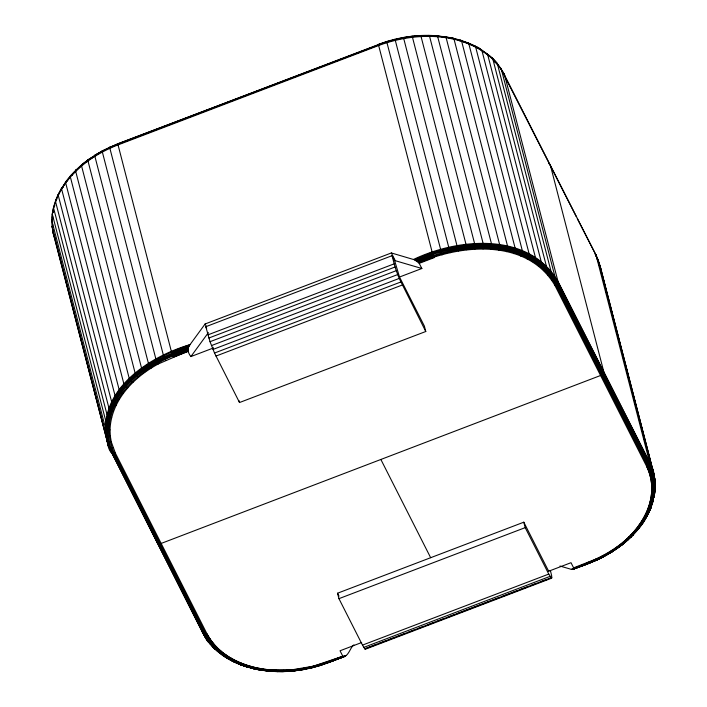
<?xml version="1.0" encoding="UTF-8"?>
<svg xmlns="http://www.w3.org/2000/svg" width="707" height="707" viewBox="0 0 707 707"><rect width="100%" height="100%" fill="white"/><g stroke="black" fill="none" stroke-linecap="round" stroke-linejoin="round"><path stroke-width="1.06" d="M559.953 566.042L571.344 569.347L573.297 569.285L573.784 568.295C600.278 558.654 627.524 544.973 642.539 519.937C652.446 504.082 655.371 483.128 646.525 466.152L554.951 285.504C527.608 238.639 462.042 243.942 418.942 262.863L414.408 259.769L391.36 252.956L205.101 323.983L189.989 344.689C186.878 348.295 187.938 353.182 190.899 356.575L213.249 348.047L213.054 347.323M651.739 492.452L654.797 490.808C655.46 481.44 653.613 471.958 649.397 463.562L557.823 282.915C529.119 233.858 460.239 239.894 415.38 260.194C459.594 237.87 529.463 233.381 558.026 282.111L649.6 462.758L653.568 473.275L654.655 478.78L653.957 480.203L651.386 481.555M655.036 486.54L654.267 480.486M353.907 644.881C350.142 647.223 348.401 657.492 342.86 656.237C327.376 661.858 311.805 667.868 295.287 669.538L295.049 670.802C281.2 672.357 267.113 671.738 253.513 668.672L253.168 668.301M378.925 44.806L117.76 143.795L102.108 151.051L156.3 360.605L158.333 363.955L188.133 351.034C145.439 361.56 91.892 404.324 114.384 453.399L205.967 634.046C221.98 663.917 259.513 673.338 291.072 670.616L291.151 669.944L313.387 666.188L342.86 656.237L328.075 662.194L320.077 664.96L319.847 664.35M604.918 555.516L596.911 559.829L596.195 558.972L573.624 567.862L571 562.701L548.323 571.353M52.813 224.95L52.115 226.355L53.184 233.248L108.445 446.064L202.829 633.127L204.111 633.976L205.967 634.046C228.087 672.993 281.421 677.165 320.271 664.933L320.333 665.464L311.999 667.77L303.312 669.078M442.052 254.927L386.667 41.536C403.061 36.543 420.373 34.316 437.474 35.854L491.462 243.659L491.1 249.306M158.333 363.955C133.756 377.096 110.972 400.569 110.027 429.883L107.022 429.405L105.37 427.611L51.885 220.787C51.823 211.199 54.616 201.946 58.805 193.453L59.45 193.144M52.132 218.304L52.53 213.01L52.353 214.398L105.847 421.231L107.491 423.095L110.478 423.758M52.539 218.728L52.698 216.625M596.195 558.972C630.671 544.832 665.128 504.674 646.525 466.152L648.955 464.349L649.547 462.007L596.054 255.174L577.292 218.666M651.421 495.519L654.47 493.99C655.804 483.623 654.099 472.912 649.397 463.562M653.63 497.958L654.885 489.412M474.865 249.05L474.556 243.394L421.063 36.561L420.258 35.677L431.694 35.677M327.756 661.619L328.313 662.539L344.168 656.635L321.172 665.066C306.449 670.006 290.842 672.012 275.341 671.491L275.094 671.129M298.16 669.9L298.451 670.369L298.593 669.122M94.835 155.275L102.559 150.9L95.038 155.045L94.888 156.353L148.373 363.186L151.307 368.029M573.297 569.285C586.35 563.947 601.074 559.82 612.218 551.283L619.102 546.644L625.509 541.633L625.421 540.988M654.373 494.211L654.974 489.403L654.072 496.544L651.041 497.984M608.524 552.512L609.832 553.254L616.407 548.544M95.86 155.293L88.234 159.641L87.995 161.002L141.488 367.826L144.696 372.492M617.202 546.785L618.766 547.359L619.005 545.998M306.016 667.868L306.096 669.078L305.884 668.592M295.287 669.538L287.033 670.218L286.344 671.403L303.603 669.396L320.342 665.322M52.353 214.398L53.741 206.621L54.907 205.649M53.414 210.297L53.007 212.418L53.705 211.941M650.246 501.687L652.782 500.936C655.813 488.767 654.647 475.572 648.955 464.349L557.372 283.701C528.924 234.998 460.955 241.202 416.264 260.662L432.657 254.06L378.501 44.912L378.528 44.355L386.667 41.536L386.923 42.04M652.782 500.936L654.691 493.318L655.168 486.937L653.816 473.752L600.323 266.919L597.689 259.734L599.448 265.691M483.049 248.908L483.075 243.243L429.591 36.411L428.61 35.527M620.348 544.417L622.001 544.92L623.954 542.852M138.537 377.308L136.38 375.276L135.072 372.845L81.579 166.012L81.888 164.598L88.64 159.614M623.362 541.969L625.112 542.402L625.509 541.633M649.76 503.534L652.278 502.836C655.91 490.154 654.974 476.156 648.955 464.349M652.278 502.836L654.249 495.174L650.829 508.024L647.895 514.166L645.5 514.546M625.686 539.954L627.498 540.325L627.843 538.884L629.31 537.479M283.746 670.342L283.162 671.632L268.2 671.093L253.928 668.787L246.328 666.471L254.387 668.636L268.545 670.925L269.208 669.829L291.151 669.944M76.577 169.768L75.737 170.201L75.693 171.359L129.178 378.192L130.556 380.56L132.881 382.443M629.018 536.834L630.927 537.117L631.386 536.295L618.36 547.386L611.608 551.946L610.592 551.248M630.609 535.243L632.571 535.473L633.048 534.633C622.558 545.459 609.867 553.996 596.142 560.183L595.435 559.317M320.077 664.96L320.333 665.464L328.472 662.645L328.499 662.088L313.546 666.807L290.612 671.12L291.072 670.616M76.073 169.883L70.453 175.813L70.373 176.997L123.866 383.83L125.298 386.137L127.773 387.851M630.927 537.117L636.547 531.187L636.627 530.003M54.66 238.232L53.184 233.248L53.016 229.713M637.687 529.508L632.571 535.473M111.653 417.59L108.701 416.75L107.066 414.806L53.573 207.973L56.153 199.728L56.825 199.365M645.791 513.936L648.195 513.547L653.427 499.027C650.988 511.179 644.263 522.234 636.185 531.549L634.126 531.425M72.07 175.336L70.815 175.451L65.769 181.664L61.597 188.972L115.091 395.796L116.628 397.961L119.35 399.34M653.736 475.652C655.371 478.374 655.636 482.961 651.607 483.341M641.337 524.117C640.1 529.861 651.377 508.112 651.041 507.405L650.988 506.716M403.397 38.019L403.45 37.444L458.348 250.941M294.89 670.704L303.55 669.556L303.55 668.327M287.033 670.218L278.85 670.369L278.125 671.65L267.202 670.536M269.208 669.829C244.79 667.532 218.763 656.503 206.948 633.772L115.374 453.125C107.217 455.494 107.579 438.817 105.652 433.912L52.159 227.08L52.062 219.364M61.544 188.292L66.75 181.054M654.797 490.808L655.097 483.685M654.47 493.99L654.647 492.602M116.107 405.332L113.288 404.139L111.706 402.044L58.213 195.212L61.73 187.717L63.559 186.948M648.372 507.838L650.175 507.635L651.518 506.132L648.195 513.547M654.072 496.544L654.293 495.881M652.596 501.917L650.378 508.527L647.912 509.067M113.527 411.43L110.637 410.413L109.028 408.399L55.535 201.566L55.694 200.24M53.741 206.621L53.573 207.973M653.259 500.379L653.471 499.725M650.829 508.024L651.041 507.405M652.747 502.297L652.968 501.652M276.41 670.307L275.341 671.491M498.956 250.234L499.646 244.622L446.152 37.789L445.251 36.711L444.447 37.303M188.274 351.414L173.374 357.097L171.889 353.5L117.76 143.795M548.906 570.39L548.65 571.221L523.799 522.19L337.531 593.217L338.945 598.661L362.488 645.111L364.732 648.814L365.369 649.22L365.616 648.611M365.369 649.22L551.628 578.193L551.716 575.993L550.382 570.461M589.302 563.055L572.157 569.444L588.259 563.055L581.304 565.627M55.482 200.868L58.805 193.453M55.535 201.566C65.972 174.169 91.256 155.248 117.875 144.962L378.643 45.522C417.192 31.011 467.84 31.497 497.383 63.869L550.877 270.693L550.364 273.158L548.137 275.262M651.465 505.434L648.84 512.478M648.478 512.416L650.573 507.661M278.85 670.369L270.799 669.971L269.526 671.146M506.557 251.692L507.564 248.891L507.564 246.142L454.071 39.309L453.072 38.213L436.829 35.933L436.502 36.366M58.16 194.522L61.668 188.168M635.072 530.312L636.609 530.577C651.96 513.123 659.543 486.619 648.292 465.073L556.718 284.426C528.871 236.765 461.556 241.555 417.864 261.767L433.011 255.033L432.657 254.06M646.852 515.359L645.88 517.135L646.94 515.226M648.354 513.362L644.855 519.716L642.539 519.937M644.227 519.981C654.337 503.799 657.324 482.404 648.292 465.073M270.799 669.971L262.942 669.043L261.749 670.289C246.655 667.841 231.719 662.583 219.612 653.021L219.329 652.393M262.164 668.919L260.954 670.156L253.513 668.672L255.342 667.585L262.942 669.043M513.848 253.663L515.067 250.923L515.156 248.201L461.662 41.368L460.575 40.246L459.497 40.776M165.703 360.305L163.37 355.135L109.885 148.302L109.859 147.091L110.407 147.489M642.38 522.606L644.793 518.947M65.044 183.617L66.184 181.911M644.819 518.903L635.637 531.708M190.899 356.575L208.379 332.608M520.767 256.146L522.19 253.477L522.367 250.782L468.874 43.949L468.211 42.941L460.575 40.246M638.28 528.748L645.403 518.028M636.609 530.577L641.267 525.133L639.066 525.195M67.412 180.232L68.729 178.588M641.399 524.788L630.423 537.232M527.272 259.098L528.88 256.526L529.136 253.857L475.643 47.024L474.954 46.008L467.707 42.8L473.443 45.407M248.767 665.826L247.158 666.984L245.338 665.632M255.342 667.585L248.051 665.605L246.425 666.754L238.383 663.67C251.118 668.663 264.727 671.235 278.39 671.473M609.832 553.254L616.336 548.994M632.968 533.979L636.291 530.312M632.049 535.606L637.025 530.241M647.895 514.166L648.531 513.105L640.842 525.734L638.642 525.778M71.363 175.292L74.35 172.137M533.299 262.518L535.093 260.043L535.42 257.419L481.927 50.586C480.239 48.262 476.598 46.211 473.752 45.928M242.483 663.67L240.689 664.757L234.026 661.964L222.873 655.513L217.19 650.67L221.309 653.825M637.166 530.4L641.664 524.735L641.77 523.516M627.498 540.325L632.906 535.146M248.051 665.605L241.131 663.131L239.293 664.2L231.357 659.976M75.737 170.201L81.888 164.598M82.348 164.528L70.302 176.335L65.663 182.883L119.156 389.716L120.65 391.952L123.257 393.499M625.112 542.402L631.263 536.799M538.814 266.371L540.767 264.011L541.164 261.44L487.671 54.607L480.601 49.366L487.388 53.979M236.536 661.107L234.565 662.123L233.602 661.566L245.391 666.153M626.34 540.864L627.922 539.529M622.001 544.92L627.807 540.024M241.131 663.131L234.627 660.17L233.248 661.072L231.622 660.594M81.597 164.89L88.234 159.641M81.491 165.367C92.405 156.3 104.892 149.212 118.166 144.246M86.837 161.629L88.393 160.418M618.766 547.359L625.403 542.11M543.771 270.631L545.875 268.395L546.325 265.876L492.841 59.043L491.383 57.718L498.444 65.892M230.95 658.173L228.821 659.101L227.521 657.89L229.457 658.906M617.255 547.916L622.363 544.178M622.275 544.655L616.097 549.242L614.613 548.614M234.627 660.17L228.6 656.75L226.399 657.634L225.073 656.414L226.867 657.43M87.977 159.897L95.392 155.054M91.68 158.112L93.351 156.989M619.023 547.103L611.608 551.946M225.772 654.876L223.492 655.707L222.131 654.461M615.497 549.118L610.026 553.033L596.363 560.253L573.633 569.038L596.469 560.085L603.389 556.736L602.117 556.082M228.6 656.75L223.085 652.897L220.089 653.462L214.451 648.593L205.728 637.961L202.52 632.473L201.698 629.274M605.828 554.986L607.658 553.926M609.478 552.874L611.308 551.813M603.566 555.322L604.441 556.1L612.165 551.725M551.867 280.237L554.208 278.275L554.765 275.871L501.272 69.039C497.065 63.303 492.178 56.056 485.541 53.352M221.026 651.244L219.364 651.951L217.473 651.297M436.829 35.933L445.613 36.817M223.085 652.897L218.127 648.637L216.404 649.3L214.451 648.593M268.545 670.925L260.583 670.059M102.108 151.051L110.089 147.171M554.951 285.504L557.372 283.701L557.964 281.359L504.48 74.527L500.441 67.899L576.293 216.696M216.749 647.285L213.532 647.647L208.786 642.124L213.532 647.647M111.273 441.848L110.292 435.927L107.305 435.636L105.97 434.593C102.648 386.72 150.759 358.202 189.989 344.689C148.62 356.593 96.506 390.918 106.996 440.753L108.312 441.725L111.273 441.848L115.374 453.125M209.687 638.527L206.214 638.571L203.377 633.64L111.794 452.993C101.401 433.082 106.81 408.478 119.96 391.218C136.548 368.073 163.379 356.151 189.087 346.156L171.589 352.581M214.203 647.895L210.297 643.52L204.111 633.976L112.528 453.328C102.206 433.541 107.579 409.106 120.65 391.952C136.955 369.231 163.202 357.327 188.486 347.544L171.889 353.5M247.68 666.842C230.208 661.549 213.496 650.723 204.995 634.117L113.412 453.47C103.178 433.851 108.507 409.609 121.463 392.606C137.503 370.274 163.229 358.422 188.133 348.843L172.243 354.472M417.112 261.201L433.011 255.033L433.391 256.005L418.482 262.332C461.901 242.819 528.297 237.782 555.888 285.045L647.471 465.692C670.121 515.173 616.062 556.913 573.792 568.702L596.911 559.829M648.717 471.118C653.303 469.987 651.881 464.773 649.547 462.007L557.964 281.359C528.845 231.737 458.534 237.852 413.507 259.46M218.127 648.637L213.761 644.006L211.119 644.519L209.617 643.131M109.744 147.268L117.919 143.892M432.127 252.355L414.408 259.769L432.357 253.15M591.255 561.818L589.267 562.657L591.962 561.535M594.251 560.571L596.248 559.741M648.92 471.675L651.421 470.04L652.048 467.769L598.334 260.353L595.745 254.52L600.031 265.708L653.515 472.541C653.498 476.757 658.526 485.753 651.854 486.955M212.966 643.043C207.018 645.632 205.463 635.513 202.52 632.473L206.029 638.607L210.43 644.245M419.242 263.34L434.142 257.657L433.78 256.897L418.942 262.863L421.858 268.501L399.508 277.029L424.368 326.06L425.773 331.503L239.514 402.53L214.513 353.032L210.023 341.693L205.799 326.705L392.067 255.678L394.683 260.839L399.508 277.029M188.035 350.557L173.012 356.337L188.009 349.797L172.632 355.435M117.698 143.945L378.687 44.461M117.733 144.343L378.501 44.912C402.371 35.933 428.831 33.114 453.832 38.699M207.911 334.862L394.17 263.844L392.067 255.678M208.821 338.034L395.08 267.007L394.17 263.844M210.023 341.693L396.282 270.666L395.08 267.007M211.437 345.59L397.696 274.563L396.282 270.666M212.966 349.452L399.225 278.425L425.773 331.503M214.513 353.032L400.772 282.005M215.962 356.072L402.221 285.045M338.945 598.661L525.204 527.634L523.799 522.19M361.692 642.513L340.04 650.776L342.656 655.937M362.488 645.111L548.756 574.084L551.628 578.193M363.752 647.409L550.011 576.391M343.125 656.476L328.075 662.194L343.575 656.653L328.472 662.645L345.007 656.29L321.058 665.075L306.016 668.963M364.732 648.814L550.992 577.787M366.641 648.213L376.937 644.289M378.996 643.511L386.199 640.763M388.258 639.976L395.46 637.228M397.52 636.441L404.722 633.693M408.832 632.129L413.984 630.167M418.093 628.594L423.246 626.632M427.355 625.068L434.566 622.319M436.617 621.533L443.828 618.784M447.938 617.22L454.115 614.86M457.199 613.685L490.128 601.127M492.187 600.34L499.389 597.592M501.449 596.814L508.651 594.066M510.71 593.279L517.913 590.531M519.972 589.744L527.175 587.004M531.293 585.431L536.436 583.469M540.555 581.896L546.732 579.546M549.816 578.37L551.875 577.584M329.524 661.708L332.599 660.559M334.658 659.79L345.944 655.566L320.236 665.331M571.344 569.347L573.342 568.605M650.334 476.262C654.956 475.396 653.568 470.102 651.827 467.177M378.466 44.506L386.764 41.669M213.761 644.006L210.032 639.04L207.275 639.402L205.375 637.422L209.599 643.246M321.296 664.58L328.499 662.088M650.626 477.428C657.899 475.228 650.581 466.275 649.547 462.007M205.967 634.046L206.948 633.772L210.032 639.04M386.658 41.678L403.547 37.551M112.979 447.593L110.062 447.637L108.445 446.064L54.952 239.231M651.872 489.394L654.461 488.272L655.115 486.213M298.319 670.263L306.122 668.919M403.397 37.604L412.11 36.296L412.464 37.268L465.957 244.101L466.611 249.73M295.791 670.174L297.939 669.865M290.612 671.12L298.54 670.201M295.164 670.634L277.621 671.19M290.948 671.049L275.907 671.411L267.591 670.634L270.808 670.846M429.14 35.447L412.11 36.296M269.243 670.784L271.338 670.881M495.05 62.428L496.57 62.755L497.383 63.869M262.094 669.936L265.16 670.298M261.316 669.821L264.453 670.227M445.251 36.711L453.487 38.328M256.128 668.866L254.158 668.486L260.273 669.688M258.108 669.246L260.088 669.626M453.072 38.213L461.044 40.37M452.613 38.364L461.415 40.759L475.378 46.406M261.749 670.289L261.077 669.812M421.858 268.501L395.284 260.697L391.36 252.956M247.158 666.984L240.186 664.615L239.532 663.608M596.142 560.183L596.461 559.679M460.054 40.387L467.115 42.915M246.946 666.613C229.757 661.239 213.39 650.484 204.995 634.117M283.162 671.632L282.712 671.173M240.689 664.757L227.795 658.509M469.015 43.772L472.806 45.504M548.676 163.344L550.267 164.855L603.76 371.688L603.61 373.234L602.505 374.754L161.161 543.444L157.581 543.321L156.176 540.015M596.726 258.78L597.477 259.151L595.206 254.007L597.274 258.78M474.397 45.84L481.653 49.967M225.347 657.033L232.603 661.16M223.023 655.027L225.727 656.75M222.413 655.08L228.821 659.101M589.24 563.205L588.524 562.18M220.142 652.968L222.608 654.691M226.399 657.634L214.159 647.957M223.492 655.707L212.727 646.552M219.612 653.021L220.089 653.462M213.028 647.188L217.959 651.739M205.684 638.076L206.214 638.571M503.623 73.36L596.054 255.174M599.156 264.48L600.031 265.708L601.118 271.223L599.898 265.956M492.054 57.956L496.57 62.755L504.48 74.527M215.617 649.282L207.275 639.402L204.111 633.976M209.917 643.777L214.946 649.044M321.155 665.199L320.642 664.103M203.377 633.64L206.559 639.101M525.204 527.634L548.756 574.084M380.949 459.638L430.66 557.699M205.101 323.983L206.568 326.881M205.799 326.705L206.674 328.419M337.531 593.217L339.024 596.16M111.255 452.48L110.389 449.687M649.6 462.758L653.86 474.485L654.885 480.645M647.471 465.692C670.006 514.917 616.301 557.257 573.784 568.295L573.624 567.862M433.391 256.005L433.78 256.897M397.696 274.563L399.225 278.425M53.14 232.515L54.907 238.489M395.151 39.725L395.001 39.23L450.147 252.682M311.849 667.275L311.999 667.77L311.752 666.595M313.643 667.222L313.387 666.188M601.392 272.283L654.655 478.78M601.348 273.088L602.178 276.287M606.314 292.274L607.136 295.473M611.272 311.469L612.103 314.668M612.651 316.798L613.482 319.997M616.239 330.655L617.07 333.854M617.618 335.984L618.448 339.183M622.584 355.179L623.406 358.378M627.542 374.365L628.373 377.565M632.509 393.56L633.331 396.76M633.887 398.889L634.709 402.089M635.266 404.218L636.088 407.418M638.845 418.084L639.676 421.284M643.812 437.271L644.643 440.47M648.779 456.466L649.6 459.665M651.536 467.124L652.358 470.323M239.046 400.71L239.514 402.53M205.18 635.823L205.728 637.961M601.012 271.028L600.004 266.247L600.862 271.382M52.672 227.672L52.194 222.493M51.832 220.063L51.885 220.787M52.115 226.355L52.159 227.08M110.027 429.883L110.292 435.927"/></g></svg>
